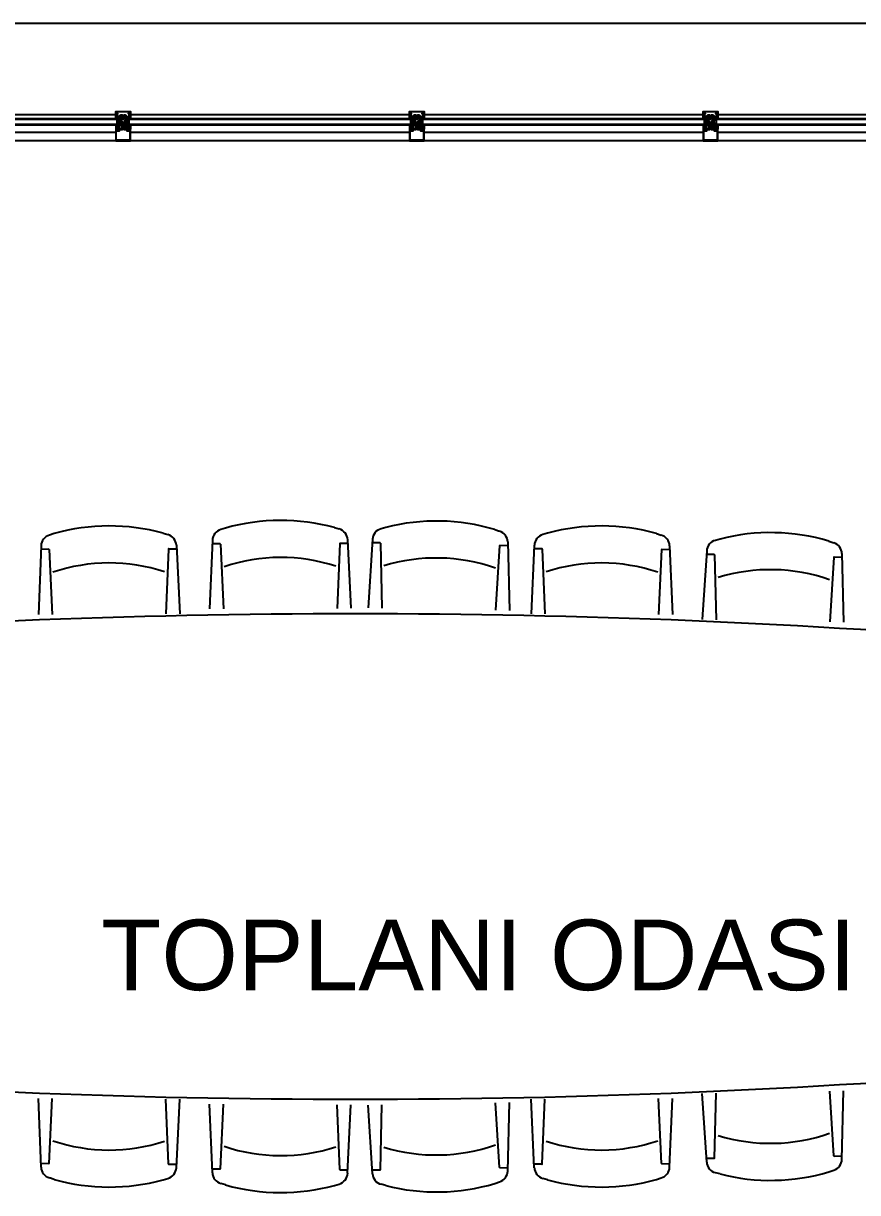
# Model space of a CAD drawing. Header units: centimetres. Extents: x 681015 to 688218, y 3995806 to 4004619.
# Drawn here: x 684692.6 to 684976.7, y 4003049.8 to 4003447.7 of the extents above; entities that cross this region are included whole.
import ezdxf

# ---------------------------------------------------------------- set-up
doc = ezdxf.new("R2010")
doc.units = ezdxf.units.CM
doc.header["$LTSCALE"] = 100
doc.header["$MEASUREMENT"] = 0
doc.linetypes.add('DUZ', pattern=[500, 500])
doc.layers.get('0').update_dxf_attribs({"linetype": 'DUZ'})
doc.layers.add('0 rölöve', color=7, linetype='Continuous', true_color=0xf1380e)
for name, color, linetype in [('A-TEFRİŞ 2', 35, 'Continuous'), ('ALM', 113, 'Continuous'), ('DUV', 4, 'Continuous'), ('GOR1', 9, 'Continuous'), ('TARAMA', 54, 'Continuous')]:
    doc.layers.add(name, color=color, linetype=linetype)
doc.layers.add('CAM', color=151, linetype='Continuous', lineweight=15)
doc.styles.get("Standard").update_dxf_attribs({"font": 'arial.ttf'})

# ---------------------------------------------------------------- blocks, each defined once
blk = doc.blocks.new('A$C5FE96F92')
at = {"layer": 'TARAMA'}
h = blk.add_hatch(dxfattribs=at)
h.set_pattern_fill('DOTS', color=4, scale=0.2, style=0)
h.set_pattern_definition([(0, (790.05817, 737.7273), (0.15875, 0.3175), [0, -0.3175])])
edge = h.paths.add_edge_path()
edge.add_line((13, 6.1), (10.8, 4))
edge.add_line((10.8, 4), (2.1, 4))
edge.add_line((2.1, 4), (0, 6.1))
edge.add_line((0, 6.1), (0, 0))
edge.add_arc((6.5, -29.7), 30.4, 77.6638, 102.3361, ccw=False)
edge.add_line((13, 0), (13, 6.1))
at = {"layer": 'TARAMA', "color": 0}
blk.add_lwpolyline([(13, 12.1), (6.9, 12.1), (6.9, 11.1), (12, 11.1), (12, 6.5), (10.4, 5), (2.5, 5), (1, 6.5), (1, 11.1), (6.5, 11.1), (6.5, 12.1), (0, 12.1), (0, 6.1), (2.1, 4), (10.8, 4), (13, 6.1)], close=True, dxfattribs=at)
blk.add_lwpolyline([(13, 6.1), (10.8, 4), (2.1, 4), (0, 6.1), (0, 0, -0.108071), (13, 0)], format="xyb", close=True, dxfattribs=at)
blk = doc.blocks.new('A$C195C4F4A')
at = {"color": 0}
for points in [[(0, 15.4), (0.8, 15.4, -0.275602), (0.9, 15.3, -0.004194), (0.9, 15.3), (1.5, 14.5, 0.280116), (1.7, 14.4), (2.3, 14.4, 0.708972), (2.3, 14.6), (1.7, 15.1, -0.796856), (1.8, 15.4), (2.1, 15.4, -0.115115), (2.3, 15.3), (3.4, 14.5, 0.22004), (3.9, 14.4), (4, 14.4, 0.817314), (4.1, 14.7), (3.2, 15.1, -0.557577), (3.3, 15.4), (3.9, 15.4, -0.094678), (4.2, 15.3), (5.6, 14.9, 0.12718), (5.8, 14.9), (6.6, 14.9, 0.12718), (6.8, 14.9), (8.2, 15.3, -0.094678), (8.5, 15.4), (9.1, 15.4, -0.557577), (9.2, 15.1), (8.3, 14.7, 0.817314), (8.4, 14.4), (8.5, 14.4, 0.22004), (9, 14.5), (10.1, 15.3, -0.115115), (10.3, 15.4), (10.6, 15.4, -0.796856), (10.7, 15.1), (10.1, 14.6, 0.708972), (10.1, 14.4), (10.7, 14.4, 0.280116), (10.9, 14.5), (11.5, 15.3, -0.28012), (11.6, 15.4), (12.4, 15.4), (12.4, 3.4), (11.6, 3.4), (9.4, 3.8, 0.414214), (9.2, 3.6), (9.2, 2.1, 0.488737), (9.4, 2), (10.6, 2.3, -0.590166), (10.8, 2.1), (10.4, 1.5), (7.9, 0, -0.078055), (7.8, 0), (4.6, 0, -0.078055), (4.5, 0), (2, 1.5), (1.6, 2.1, -0.590166), (1.7, 2.3), (2.9, 2, 0.488737), (3.2, 2.1), (3.2, 3.6, 0.414214), (3, 3.8), (0.8, 3.4), (0, 3.4)], [(2.5, 6.6), (2.5, 12, -0.414214), (3.5, 13), (4.5, 13, -0.414214), (5.5, 12), (5.5, 6.6, -0.414214), (4.5, 5.6), (3.5, 5.6, -0.414214)], [(4.2, 2.7), (4.2, 1.6, 0.414214), (4.7, 1.1), (7.7, 1.1, 0.414214), (8.2, 1.6), (8.2, 2.7, 0.414214), (7.7, 3.2), (4.7, 3.2, 0.414214)], [(6.8, 6.6), (6.8, 12, -0.414214), (7.8, 13), (8.8, 13, -0.414214), (9.8, 12), (9.8, 6.6, -0.414214), (8.8, 5.6), (7.8, 5.6, -0.414214)]]:
    blk.add_lwpolyline(points, format="xyb", close=True, dxfattribs=at)

msp = doc.modelspace()

# ---------------------------------------------------------------- linework, layer by layer
for points in [[(684726.68, 4003415.69, 0.253164), (684726.68, 4003415.69, -0.253164), (684726.76, 4003415.74), (684728.89, 4003415.74, -0.211017), (684728.91, 4003415.73, 0.38663), (684729.03, 4003415.72, -0.70801), (684729.04, 4003415.72), (684729.04, 4003415.44), (684728.99, 4003415.44), (684728.85, 4003415.54, 0.216707), (684728.77, 4003415.54, 0.471691), (684728.75, 4003415.51), (684728.88, 4003415.39, -0.340332), (684728.86, 4003415.36, -0.372354), (684728.85, 4003415.36), (684728.6, 4003415.54, 0.216707), (684728.52, 4003415.54, 0.471691), (684728.51, 4003415.51), (684728.63, 4003415.39, -0.340332), (684728.61, 4003415.36, -0.372354), (684728.6, 4003415.36), (684728.35, 4003415.54, 0.216707), (684728.27, 4003415.54, 0.471691), (684728.26, 4003415.52), (684728.38, 4003415.39, -0.340332), (684728.37, 4003415.36, -0.372354), (684728.35, 4003415.36), (684728.11, 4003415.54, 0.216707), (684728.02, 4003415.54, 0.471691), (684728.01, 4003415.52), (684728.13, 4003415.39, -0.340332), (684728.12, 4003415.36, -0.372354), (684728.11, 4003415.36), (684727.86, 4003415.54, 0.216707), (684727.78, 4003415.55, 0.471691), (684727.77, 4003415.52), (684727.89, 4003415.39, -0.340332), (684727.87, 4003415.36, -0.372354), (684727.86, 4003415.36), (684727.61, 4003415.54, 0.216707), (684727.53, 4003415.55, 0.471691), (684727.52, 4003415.52), (684727.64, 4003415.39, -0.340332), (684727.62, 4003415.36, -0.372354), (684727.61, 4003415.36), (684727.37, 4003415.54, 0.216707), (684727.28, 4003415.55, 0.471691), (684727.27, 4003415.52), (684727.27, 4003415.44), (684726.79, 4003415.44), (684726.79, 4003415.22), (684726.95, 4003415.29), (684726.93, 4003415.22), (684726.74, 4003415.04, -0.076659), (684726.73, 4003415.04), (684726.69, 4003415.04, -0.414214), (684726.67, 4003415.06), (684726.57, 4003415.41, 0.349501), (684726.57, 4003415.41, 0.796268), (684726.51, 4003415.41), (684726.41, 4003415.06, -0.414214), (684726.39, 4003415.04), (684726.35, 4003415.04, -0.076659), (684726.34, 4003415.04), (684726.15, 4003415.22), (684726.12, 4003415.29), (684726.29, 4003415.22), (684726.29, 4003415.44), (684725.81, 4003415.44), (684725.81, 4003415.52, 0.471691), (684725.8, 4003415.55, 0.216707), (684725.71, 4003415.54), (684725.47, 4003415.36, -0.372354), (684725.45, 4003415.36, -0.340332), (684725.44, 4003415.39), (684725.56, 4003415.52, 0.471691), (684725.55, 4003415.55, 0.216707), (684725.47, 4003415.54), (684725.22, 4003415.36, -0.372354), (684725.21, 4003415.36, -0.340332), (684725.19, 4003415.39), (684725.31, 4003415.52, 0.471691), (684725.3, 4003415.55, 0.216707), (684725.22, 4003415.54), (684724.97, 4003415.36, -0.372354), (684724.96, 4003415.36, -0.340332), (684724.95, 4003415.39), (684725.07, 4003415.52, 0.471691), (684725.05, 4003415.54, 0.216707), (684724.97, 4003415.54), (684724.73, 4003415.36, -0.372354), (684724.71, 4003415.36, -0.340332), (684724.7, 4003415.39), (684724.82, 4003415.52, 0.471691), (684724.81, 4003415.54, 0.216707), (684724.72, 4003415.54), (684724.48, 4003415.36, -0.372354), (684724.47, 4003415.36, -0.340332), (684724.45, 4003415.39), (684724.57, 4003415.51, 0.471691), (684724.56, 4003415.54, 0.216707), (684724.48, 4003415.54), (684724.23, 4003415.36, -0.372354), (684724.22, 4003415.36, -0.340332), (684724.2, 4003415.39), (684724.32, 4003415.51, 0.471691), (684724.31, 4003415.54, 0.216707), (684724.23, 4003415.54), (684724.09, 4003415.44), (684724.04, 4003415.44), (684724.04, 4003415.72, -0.70801), (684724.05, 4003415.72, 0.38663), (684724.17, 4003415.73, -0.211017), (684724.18, 4003415.74), (684726.32, 4003415.74, -0.253164), (684726.4, 4003415.69, 0.541002)], [(684826.68, 4003415.69, 0.253164), (684826.68, 4003415.69, -0.253164), (684826.76, 4003415.74), (684828.89, 4003415.74, -0.211017), (684828.91, 4003415.73, 0.38663), (684829.03, 4003415.72, -0.70801), (684829.04, 4003415.72), (684829.04, 4003415.44), (684828.99, 4003415.44), (684828.85, 4003415.54, 0.216707), (684828.77, 4003415.54, 0.471691), (684828.75, 4003415.51), (684828.87, 4003415.39, -0.340332), (684828.86, 4003415.36, -0.372354), (684828.85, 4003415.36), (684828.6, 4003415.54, 0.216707), (684828.52, 4003415.54, 0.471691), (684828.51, 4003415.51), (684828.63, 4003415.39, -0.340332), (684828.61, 4003415.36, -0.372354), (684828.6, 4003415.36), (684828.35, 4003415.54, 0.216707), (684828.27, 4003415.54, 0.471691), (684828.26, 4003415.52), (684828.38, 4003415.39, -0.340332), (684828.37, 4003415.36, -0.372354), (684828.35, 4003415.36), (684828.11, 4003415.54, 0.216707), (684828.02, 4003415.54, 0.471691), (684828.01, 4003415.52), (684828.13, 4003415.39, -0.340332), (684828.12, 4003415.36, -0.372354), (684828.11, 4003415.36), (684827.86, 4003415.54, 0.216707), (684827.78, 4003415.55, 0.471691), (684827.77, 4003415.52), (684827.89, 4003415.39, -0.340332), (684827.87, 4003415.36, -0.372354), (684827.86, 4003415.36), (684827.61, 4003415.54, 0.216707), (684827.53, 4003415.55, 0.471691), (684827.52, 4003415.52), (684827.64, 4003415.39, -0.340332), (684827.62, 4003415.36, -0.372354), (684827.61, 4003415.36), (684827.37, 4003415.54, 0.216707), (684827.28, 4003415.55, 0.471691), (684827.27, 4003415.52), (684827.27, 4003415.44), (684826.79, 4003415.44), (684826.79, 4003415.22), (684826.95, 4003415.29), (684826.93, 4003415.22), (684826.74, 4003415.04, -0.076659), (684826.73, 4003415.04), (684826.69, 4003415.04, -0.414214), (684826.67, 4003415.06), (684826.57, 4003415.41, 0.349501), (684826.57, 4003415.41, 0.796268), (684826.51, 4003415.41), (684826.41, 4003415.06, -0.414214), (684826.39, 4003415.04), (684826.35, 4003415.04, -0.076659), (684826.34, 4003415.04), (684826.15, 4003415.22), (684826.12, 4003415.29), (684826.29, 4003415.22), (684826.29, 4003415.44), (684825.81, 4003415.44), (684825.81, 4003415.52, 0.471691), (684825.8, 4003415.55, 0.216707), (684825.71, 4003415.54), (684825.47, 4003415.36, -0.372354), (684825.45, 4003415.36, -0.340332), (684825.44, 4003415.39), (684825.56, 4003415.52, 0.471691), (684825.55, 4003415.55, 0.216707), (684825.47, 4003415.54), (684825.22, 4003415.36, -0.372354), (684825.21, 4003415.36, -0.340332), (684825.19, 4003415.39), (684825.31, 4003415.52, 0.471691), (684825.3, 4003415.55, 0.216707), (684825.22, 4003415.54), (684824.97, 4003415.36, -0.372354), (684824.96, 4003415.36, -0.340332), (684824.94, 4003415.39), (684825.07, 4003415.52, 0.471691), (684825.05, 4003415.54, 0.216707), (684824.97, 4003415.54), (684824.73, 4003415.36, -0.372354), (684824.71, 4003415.36, -0.340332), (684824.7, 4003415.39), (684824.82, 4003415.52, 0.471691), (684824.81, 4003415.54, 0.216707), (684824.72, 4003415.54), (684824.48, 4003415.36, -0.372354), (684824.46, 4003415.36, -0.340332), (684824.45, 4003415.39), (684824.57, 4003415.51, 0.471691), (684824.56, 4003415.54, 0.216707), (684824.48, 4003415.54), (684824.23, 4003415.36, -0.372354), (684824.22, 4003415.36, -0.340332), (684824.2, 4003415.39), (684824.32, 4003415.51, 0.471691), (684824.31, 4003415.54, 0.216707), (684824.23, 4003415.54), (684824.09, 4003415.44), (684824.04, 4003415.44), (684824.04, 4003415.72, -0.70801), (684824.05, 4003415.72, 0.38663), (684824.17, 4003415.73, -0.211017), (684824.18, 4003415.74), (684826.32, 4003415.74, -0.253164), (684826.4, 4003415.69, 0.541002)], [(684926.68, 4003415.69, 0.253164), (684926.68, 4003415.69, -0.253164), (684926.76, 4003415.74), (684928.89, 4003415.74, -0.211017), (684928.91, 4003415.73, 0.38663), (684929.03, 4003415.72, -0.70801), (684929.04, 4003415.72), (684929.04, 4003415.44), (684928.99, 4003415.44), (684928.85, 4003415.54, 0.216707), (684928.77, 4003415.54, 0.471691), (684928.75, 4003415.51), (684928.87, 4003415.39, -0.340332), (684928.86, 4003415.36, -0.372354), (684928.85, 4003415.36), (684928.6, 4003415.54, 0.216707), (684928.52, 4003415.54, 0.471691), (684928.51, 4003415.51), (684928.63, 4003415.39, -0.340332), (684928.61, 4003415.36, -0.372354), (684928.6, 4003415.36), (684928.35, 4003415.54, 0.216707), (684928.27, 4003415.54, 0.471691), (684928.26, 4003415.52), (684928.38, 4003415.39, -0.340332), (684928.37, 4003415.36, -0.372354), (684928.35, 4003415.36), (684928.11, 4003415.54, 0.216707), (684928.02, 4003415.54, 0.471691), (684928.01, 4003415.52), (684928.13, 4003415.39, -0.340332), (684928.12, 4003415.36, -0.372354), (684928.1, 4003415.36), (684927.86, 4003415.54, 0.216707), (684927.78, 4003415.55, 0.471691), (684927.77, 4003415.52), (684927.89, 4003415.39, -0.340332), (684927.87, 4003415.36, -0.372354), (684927.86, 4003415.36), (684927.61, 4003415.54, 0.216707), (684927.53, 4003415.55, 0.471691), (684927.52, 4003415.52), (684927.64, 4003415.39, -0.340332), (684927.62, 4003415.36, -0.372354), (684927.61, 4003415.36), (684927.37, 4003415.54, 0.216707), (684927.28, 4003415.55, 0.471691), (684927.27, 4003415.52), (684927.27, 4003415.44), (684926.79, 4003415.44), (684926.79, 4003415.22), (684926.95, 4003415.29), (684926.93, 4003415.22), (684926.74, 4003415.04, -0.076659), (684926.73, 4003415.04), (684926.69, 4003415.04, -0.414214), (684926.67, 4003415.06), (684926.57, 4003415.41, 0.349501), (684926.57, 4003415.41, 0.796268), (684926.51, 4003415.41), (684926.41, 4003415.06, -0.414214), (684926.39, 4003415.04), (684926.35, 4003415.04, -0.076659), (684926.34, 4003415.04), (684926.15, 4003415.22), (684926.12, 4003415.29), (684926.29, 4003415.22), (684926.29, 4003415.44), (684925.81, 4003415.44), (684925.81, 4003415.52, 0.471691), (684925.79, 4003415.55, 0.216707), (684925.71, 4003415.54), (684925.47, 4003415.36, -0.372354), (684925.45, 4003415.36, -0.340332), (684925.44, 4003415.39), (684925.56, 4003415.52, 0.471691), (684925.55, 4003415.55, 0.216707), (684925.47, 4003415.54), (684925.22, 4003415.36, -0.372354), (684925.21, 4003415.36, -0.340332), (684925.19, 4003415.39), (684925.31, 4003415.52, 0.471691), (684925.3, 4003415.55, 0.216707), (684925.22, 4003415.54), (684924.97, 4003415.36, -0.372354), (684924.96, 4003415.36, -0.340332), (684924.94, 4003415.39), (684925.07, 4003415.52, 0.471691), (684925.05, 4003415.54, 0.216707), (684924.97, 4003415.54), (684924.73, 4003415.36, -0.372354), (684924.71, 4003415.36, -0.340332), (684924.7, 4003415.39), (684924.82, 4003415.52, 0.471691), (684924.81, 4003415.54, 0.216707), (684924.72, 4003415.54), (684924.48, 4003415.36, -0.372354), (684924.46, 4003415.36, -0.340332), (684924.45, 4003415.39), (684924.57, 4003415.51, 0.471691), (684924.56, 4003415.54, 0.216707), (684924.48, 4003415.54), (684924.23, 4003415.36, -0.372354), (684924.22, 4003415.36, -0.340332), (684924.2, 4003415.39), (684924.32, 4003415.51, 0.471691), (684924.31, 4003415.54, 0.216707), (684924.23, 4003415.54), (684924.09, 4003415.44), (684924.04, 4003415.44), (684924.04, 4003415.72, -0.70801), (684924.05, 4003415.72, 0.38663), (684924.17, 4003415.73, -0.211017), (684924.18, 4003415.74), (684926.32, 4003415.74, -0.253164), (684926.4, 4003415.69, 0.541002)]]:
    msp.add_lwpolyline(points, format="xyb", close=True)
for points in [[(684726.19, 4003415.94), (684726.89, 4003415.94), (684726.89, 4003416.63), (684727.27, 4003416.63, -0.142905), (684727.73, 4003416.23, 0.157661), (684728.11, 4003415.95), (684728.53, 4003415.95, 0.459998), (684728.6, 4003416.01), (684728.6, 4003416.51), (684728.46, 4003416.9), (684728.39, 4003416.9), (684728.39, 4003417.05), (684728.56, 4003417.05), (684728.84, 4003416.29), (684728.84, 4003416.28), (684728.84, 4003416.27, 0.105867), (684728.78, 4003416.13, 0.126455), (684728.79, 4003416.01), (684728.89, 4003415.74), (684728.83, 4003415.74), (684728.82, 4003415.72), (684728.79, 4003415.76), (684728.76, 4003415.72), (684728.73, 4003415.76), (684728.7, 4003415.72), (684728.67, 4003415.76), (684728.64, 4003415.72), (684728.61, 4003415.76), (684728.58, 4003415.72), (684728.55, 4003415.76), (684728.52, 4003415.72), (684728.49, 4003415.76), (684728.46, 4003415.72), (684728.43, 4003415.76), (684728.4, 4003415.72), (684728.37, 4003415.76), (684728.34, 4003415.72), (684728.31, 4003415.76), (684728.28, 4003415.72), (684728.25, 4003415.76), (684728.22, 4003415.72), (684728.19, 4003415.76), (684728.17, 4003415.74), (684728.06, 4003415.74, -0.212081), (684727.55, 4003416.03, 0.116538), (684727.24, 4003416.35), (684727.14, 4003416.35), (684727.14, 4003415.89), (684727.14, 4003415.89, -0.797123), (684727.14, 4003415.89), (684727.14, 4003415.89), (684727.27, 4003415.79, -0.797123), (684727.27, 4003415.74), (684727.27, 4003415.74), (684727.27, 4003415.74), (684726.76, 4003415.74), (684726.76, 4003415.74), (684726.76, 4003415.74, 0.253164), (684726.68, 4003415.69, -0.253164), (684726.54, 4003415.62, -0.253164), (684726.4, 4003415.69, 0.253164), (684726.32, 4003415.74), (684726.32, 4003415.74), (684726.32, 4003415.74), (684725.81, 4003415.74), (684725.81, 4003415.74), (684725.81, 4003415.74, -0.797123), (684725.81, 4003415.79), (684725.94, 4003415.89), (684725.94, 4003415.89, -0.797123), (684725.94, 4003415.89), (684725.94, 4003415.89), (684725.94, 4003416.35), (684725.84, 4003416.35, 0.116538), (684725.53, 4003416.03, -0.212081), (684725.02, 4003415.74), (684724.91, 4003415.74), (684724.89, 4003415.76), (684724.86, 4003415.72), (684724.83, 4003415.76), (684724.8, 4003415.72), (684724.77, 4003415.76), (684724.74, 4003415.72), (684724.71, 4003415.76), (684724.68, 4003415.72), (684724.65, 4003415.76), (684724.62, 4003415.72), (684724.59, 4003415.76), (684724.56, 4003415.72), (684724.53, 4003415.76), (684724.5, 4003415.72), (684724.47, 4003415.76), (684724.44, 4003415.72), (684724.41, 4003415.76), (684724.38, 4003415.72), (684724.35, 4003415.76), (684724.32, 4003415.72), (684724.29, 4003415.76), (684724.26, 4003415.72), (684724.25, 4003415.74), (684724.19, 4003415.74), (684724.29, 4003416.01, 0.126455), (684724.3, 4003416.13, 0.105867), (684724.24, 4003416.27), (684724.24, 4003416.28), (684724.24, 4003416.29), (684724.52, 4003417.05), (684724.69, 4003417.05), (684724.69, 4003416.9), (684724.62, 4003416.9), (684724.48, 4003416.51), (684724.48, 4003416.01, 0.459998), (684724.55, 4003415.95), (684724.97, 4003415.95, 0.157661), (684725.35, 4003416.23, -0.142905), (684725.81, 4003416.63), (684726.19, 4003416.63), (684726.19, 4003415.94)], [(684826.19, 4003415.94), (684826.89, 4003415.94), (684826.89, 4003416.63), (684827.27, 4003416.63, -0.142905), (684827.73, 4003416.23, 0.157661), (684828.11, 4003415.95), (684828.53, 4003415.95, 0.459998), (684828.6, 4003416.01), (684828.6, 4003416.51), (684828.46, 4003416.9), (684828.39, 4003416.9), (684828.39, 4003417.05), (684828.56, 4003417.05), (684828.84, 4003416.29), (684828.84, 4003416.28), (684828.84, 4003416.27, 0.105867), (684828.78, 4003416.13, 0.126455), (684828.79, 4003416.01), (684828.89, 4003415.74), (684828.83, 4003415.74), (684828.81, 4003415.72), (684828.78, 4003415.76), (684828.75, 4003415.72), (684828.72, 4003415.76), (684828.69, 4003415.72), (684828.66, 4003415.76), (684828.63, 4003415.72), (684828.6, 4003415.76), (684828.57, 4003415.72), (684828.54, 4003415.76), (684828.51, 4003415.72), (684828.48, 4003415.76), (684828.45, 4003415.72), (684828.42, 4003415.76), (684828.39, 4003415.72), (684828.36, 4003415.76), (684828.33, 4003415.72), (684828.3, 4003415.76), (684828.27, 4003415.72), (684828.24, 4003415.76), (684828.21, 4003415.72), (684828.18, 4003415.76), (684828.17, 4003415.74), (684828.06, 4003415.74, -0.212081), (684827.55, 4003416.03, 0.116538), (684827.24, 4003416.35), (684827.14, 4003416.35), (684827.14, 4003415.89), (684827.14, 4003415.89, -0.797123), (684827.14, 4003415.89), (684827.14, 4003415.89), (684827.27, 4003415.79, -0.797123), (684827.27, 4003415.74), (684827.27, 4003415.74), (684827.27, 4003415.74), (684826.76, 4003415.74), (684826.76, 4003415.74), (684826.76, 4003415.74, 0.253164), (684826.68, 4003415.69, -0.253164), (684826.54, 4003415.62, -0.253164), (684826.4, 4003415.69, 0.253164), (684826.32, 4003415.74), (684826.32, 4003415.74), (684826.32, 4003415.74), (684825.81, 4003415.74), (684825.81, 4003415.74), (684825.81, 4003415.74, -0.797123), (684825.81, 4003415.79), (684825.94, 4003415.89), (684825.94, 4003415.89, -0.797123), (684825.94, 4003415.89), (684825.94, 4003415.89), (684825.94, 4003416.35), (684825.84, 4003416.35, 0.116538), (684825.53, 4003416.03, -0.212081), (684825.02, 4003415.74), (684824.91, 4003415.74), (684824.89, 4003415.76), (684824.86, 4003415.72), (684824.83, 4003415.76), (684824.8, 4003415.72), (684824.77, 4003415.76), (684824.74, 4003415.72), (684824.71, 4003415.76), (684824.68, 4003415.72), (684824.65, 4003415.76), (684824.62, 4003415.72), (684824.59, 4003415.76), (684824.56, 4003415.72), (684824.53, 4003415.76), (684824.5, 4003415.72), (684824.47, 4003415.76), (684824.44, 4003415.72), (684824.41, 4003415.76), (684824.38, 4003415.72), (684824.35, 4003415.76), (684824.32, 4003415.72), (684824.29, 4003415.76), (684824.26, 4003415.72), (684824.25, 4003415.74), (684824.19, 4003415.74), (684824.29, 4003416.01, 0.126455), (684824.3, 4003416.13, 0.105867), (684824.24, 4003416.27), (684824.24, 4003416.28), (684824.24, 4003416.29), (684824.52, 4003417.05), (684824.69, 4003417.05), (684824.69, 4003416.9), (684824.62, 4003416.9), (684824.48, 4003416.51), (684824.48, 4003416.01, 0.459998), (684824.55, 4003415.95), (684824.97, 4003415.95, 0.157661), (684825.35, 4003416.23, -0.142905), (684825.81, 4003416.63), (684826.19, 4003416.63), (684826.19, 4003415.94)], [(684926.19, 4003415.94), (684926.89, 4003415.94), (684926.89, 4003416.63), (684927.27, 4003416.63, -0.142905), (684927.73, 4003416.23, 0.157661), (684928.11, 4003415.95), (684928.53, 4003415.95, 0.459998), (684928.6, 4003416.01), (684928.6, 4003416.51), (684928.46, 4003416.9), (684928.39, 4003416.9), (684928.39, 4003417.05), (684928.56, 4003417.05), (684928.84, 4003416.29), (684928.84, 4003416.28), (684928.84, 4003416.27, 0.105867), (684928.78, 4003416.13, 0.126455), (684928.79, 4003416.01), (684928.89, 4003415.74), (684928.83, 4003415.74), (684928.81, 4003415.72), (684928.78, 4003415.76), (684928.75, 4003415.72), (684928.72, 4003415.76), (684928.69, 4003415.72), (684928.66, 4003415.76), (684928.63, 4003415.72), (684928.6, 4003415.76), (684928.57, 4003415.72), (684928.54, 4003415.76), (684928.51, 4003415.72), (684928.48, 4003415.76), (684928.45, 4003415.72), (684928.42, 4003415.76), (684928.39, 4003415.72), (684928.36, 4003415.76), (684928.33, 4003415.72), (684928.3, 4003415.76), (684928.27, 4003415.72), (684928.24, 4003415.76), (684928.21, 4003415.72), (684928.18, 4003415.76), (684928.17, 4003415.74), (684928.06, 4003415.74, -0.212081), (684927.55, 4003416.03, 0.116538), (684927.24, 4003416.35), (684927.14, 4003416.35), (684927.14, 4003415.89), (684927.14, 4003415.89, -0.797123), (684927.14, 4003415.89), (684927.14, 4003415.89), (684927.27, 4003415.79, -0.797123), (684927.27, 4003415.74), (684927.27, 4003415.74), (684927.27, 4003415.74), (684926.76, 4003415.74), (684926.76, 4003415.74), (684926.76, 4003415.74, 0.253164), (684926.68, 4003415.69, -0.253164), (684926.54, 4003415.62, -0.253164), (684926.4, 4003415.69, 0.253164), (684926.32, 4003415.74), (684926.32, 4003415.74), (684926.32, 4003415.74), (684925.81, 4003415.74), (684925.81, 4003415.74), (684925.81, 4003415.74, -0.797123), (684925.81, 4003415.79), (684925.94, 4003415.89), (684925.94, 4003415.89, -0.797123), (684925.94, 4003415.89), (684925.94, 4003415.89), (684925.94, 4003416.35), (684925.84, 4003416.35, 0.116538), (684925.53, 4003416.03, -0.212081), (684925.02, 4003415.74), (684924.91, 4003415.74), (684924.89, 4003415.76), (684924.86, 4003415.72), (684924.83, 4003415.76), (684924.8, 4003415.72), (684924.77, 4003415.76), (684924.74, 4003415.72), (684924.71, 4003415.76), (684924.68, 4003415.72), (684924.65, 4003415.76), (684924.62, 4003415.72), (684924.59, 4003415.76), (684924.56, 4003415.72), (684924.53, 4003415.76), (684924.5, 4003415.72), (684924.47, 4003415.76), (684924.44, 4003415.72), (684924.41, 4003415.76), (684924.38, 4003415.72), (684924.35, 4003415.76), (684924.32, 4003415.72), (684924.29, 4003415.76), (684924.26, 4003415.72), (684924.25, 4003415.74), (684924.19, 4003415.74), (684924.29, 4003416.01, 0.126455), (684924.3, 4003416.13, 0.105867), (684924.24, 4003416.27), (684924.24, 4003416.28), (684924.24, 4003416.29), (684924.52, 4003417.05), (684924.69, 4003417.05), (684924.69, 4003416.9), (684924.62, 4003416.9), (684924.48, 4003416.51), (684924.48, 4003416.01, 0.459998), (684924.55, 4003415.95), (684924.97, 4003415.95, 0.157661), (684925.35, 4003416.23, -0.142905), (684925.81, 4003416.63), (684926.19, 4003416.63), (684926.19, 4003415.94)]]:
    msp.add_lwpolyline(points, format="xyb")
at = {"layer": 'A-TEFRİŞ 2'}
for p, q in [((684761.44, 4003275.98), (684759.8, 4003275.49)), ((684798.49, 4003276.13), (684800.13, 4003275.65)), ((684816.04, 4003276.2), (684814.4, 4003275.75)), ((684853.09, 4003275.46), (684854.72, 4003274.95)), ((684703.11, 4003274.08), (684701.48, 4003273.59)), ((684740.17, 4003274.23), (684741.81, 4003273.75)), ((684740.17, 4003274.23), (684741.81, 4003273.75)), ((684756.95, 4003271.82), (684756.01, 4003248.48)), ((684759.57, 4003270.63), (684756.8, 4003270.62)), ((684759.67, 4003270.54), (684760.73, 4003248.5)), ((684800.3, 4003270.7), (684799.41, 4003248.65)), ((684800.4, 4003270.79), (684802.8, 4003270.8)), ((684803.01, 4003272), (684804.14, 4003248.67)), ((684811.46, 4003272.15), (684809.96, 4003248.84)), ((684814.05, 4003270.9), (684811.65, 4003270.95)), ((684814.14, 4003270.8), (684814.68, 4003248.75)), ((684857.51, 4003271.23), (684858.08, 4003247.89)), ((684871.09, 4003274.23), (684869.45, 4003273.75)), ((684908.15, 4003274.08), (684909.78, 4003273.59)), ((684929.85, 4003272.24), (684928.21, 4003271.79)), ((684966.9, 4003271.5), (684968.53, 4003270.99)), ((684698.63, 4003269.92), (684697.69, 4003246.59)), ((684701.24, 4003268.73), (684698.48, 4003268.72)), ((684701.34, 4003268.64), (684702.41, 4003246.6)), ((684741.98, 4003268.8), (684741.09, 4003246.76)), ((684741.98, 4003268.8), (684741.09, 4003246.76)), ((684742.08, 4003268.9), (684744.47, 4003268.91)), ((684742.08, 4003268.9), (684744.47, 4003268.91)), ((684744.69, 4003270.1), (684745.81, 4003246.78)), ((684744.69, 4003270.1), (684745.81, 4003246.78)), ((684854.77, 4003269.99), (684853.36, 4003247.98)), ((684854.87, 4003270.09), (684857.64, 4003270.03)), ((684866.57, 4003270.1), (684865.45, 4003246.78)), ((684869.18, 4003268.9), (684866.79, 4003268.91)), ((684869.28, 4003268.8), (684870.17, 4003246.76)), ((684909.92, 4003268.64), (684908.85, 4003246.6)), ((684910.02, 4003268.73), (684912.78, 4003268.72)), ((684912.63, 4003269.92), (684913.58, 4003246.59)), ((684925.27, 4003268.19), (684923.77, 4003244.88)), ((684927.86, 4003266.94), (684925.46, 4003266.98)), ((684927.95, 4003266.84), (684928.49, 4003244.78)), ((684971.32, 4003267.27), (684971.89, 4003243.92)), ((684968.58, 4003266.03), (684967.17, 4003244.02)), ((684968.68, 4003266.13), (684971.45, 4003266.07)), ((684925.27, 4003060.22), (684923.77, 4003083.52)), ((684927.95, 4003061.56), (684928.49, 4003083.62)), ((684968.58, 4003062.37), (684967.17, 4003084.38)), ((684971.32, 4003061.13), (684971.89, 4003084.48)), ((684698.63, 4003058.48), (684697.69, 4003081.82)), ((684701.34, 4003059.76), (684702.41, 4003081.8)), ((684741.98, 4003059.6), (684741.09, 4003081.64)), ((684744.69, 4003058.3), (684745.81, 4003081.63)), ((684756.95, 4003056.58), (684756.01, 4003079.92)), ((684759.67, 4003057.86), (684760.73, 4003079.9)), ((684800.3, 4003057.7), (684799.41, 4003079.75)), ((684803.01, 4003056.4), (684804.14, 4003079.73)), ((684811.46, 4003056.25), (684809.96, 4003079.56)), ((684814.14, 4003057.6), (684814.68, 4003079.66)), ((684854.77, 4003058.41), (684853.36, 4003080.42)), ((684857.51, 4003057.17), (684858.08, 4003080.52)), ((684866.57, 4003058.3), (684865.45, 4003081.63)), ((684869.28, 4003059.6), (684870.17, 4003081.64)), ((684909.92, 4003059.76), (684908.85, 4003081.8)), ((684912.63, 4003058.48), (684913.58, 4003081.82)), ((684701.24, 4003059.67), (684698.48, 4003059.68)), ((684910.02, 4003059.67), (684912.78, 4003059.68)), ((684927.86, 4003061.47), (684925.46, 4003061.42)), ((684968.68, 4003062.28), (684971.45, 4003062.33)), ((684742.08, 4003059.51), (684744.47, 4003059.5)), ((684759.57, 4003057.77), (684756.8, 4003057.78)), ((684800.4, 4003057.61), (684802.8, 4003057.6)), ((684814.05, 4003057.5), (684811.65, 4003057.46)), ((684854.87, 4003058.31), (684857.64, 4003058.37)), ((684869.18, 4003059.51), (684866.79, 4003059.5)), ((684929.85, 4003056.16), (684928.21, 4003056.61)), ((684966.9, 4003056.9), (684968.53, 4003057.41)), ((684703.11, 4003054.32), (684701.48, 4003054.81)), ((684740.17, 4003054.17), (684741.81, 4003054.65)), ((684761.44, 4003052.42), (684759.8, 4003052.91)), ((684798.49, 4003052.28), (684800.13, 4003052.75)), ((684816.04, 4003052.2), (684814.4, 4003052.65)), ((684853.09, 4003052.94), (684854.72, 4003053.45)), ((684871.09, 4003054.17), (684869.45, 4003054.65)), ((684908.15, 4003054.32), (684909.78, 4003054.81))]:
    msp.add_line(p, q, dxfattribs=at)
for centre, radius, start, end in [((684780.23, 4003209.35), 69.23, 74.7012, 105.7516), ((684721.9, 4003207.46), 69.23, 74.7012, 105.7516), ((684760.95, 4003271.66), 4, 106.6463, 177.686), ((684799.02, 4003271.81), 4, 2.7668, 73.8065), ((684815.45, 4003271.89), 4, 105.2832, 176.3228), ((684833.24, 4003209.14), 69.23, 73.338, 104.3884), ((684853.51, 4003271.14), 4, 1.4036, 72.4433), ((684889.36, 4003207.46), 69.23, 74.2484, 105.2988), ((684702.62, 4003269.76), 4, 106.6463, 177.686), ((684740.69, 4003269.91), 4, 2.7668, 73.8065), ((684740.69, 4003269.91), 4, 2.7668, 73.8065), ((684759.57, 4003270.53), 0.1, 2.7668, 90.2264), ((684800.4, 4003270.69), 0.1, 90.2264, 177.686), ((684814.04, 4003270.8), 0.1, 1.4036, 88.8632), ((684870.57, 4003269.91), 4, 106.1935, 177.2332), ((684908.64, 4003269.76), 4, 2.314, 73.3537), ((684929.26, 4003267.93), 4, 105.2832, 176.3228), ((684947.05, 4003205.18), 69.23, 73.338, 104.3884), ((684967.32, 4003267.17), 4, 1.4036, 72.4433), ((684701.24, 4003268.63), 0.1, 2.7668, 90.2264), ((684742.08, 4003268.8), 0.1, 90.2264, 177.686), ((684742.08, 4003268.8), 0.1, 90.2264, 177.686), ((684854.87, 4003269.99), 0.1, 88.8632, 176.3228), ((684869.18, 4003268.8), 0.1, 2.314, 89.7736), ((684910.02, 4003268.63), 0.1, 89.7736, 177.2332), ((684927.85, 4003266.84), 0.1, 1.4036, 88.8632), ((684721.91, 4003203.92), 60.17, 71.8076, 108.6451), ((684780.23, 4003205.81), 60.17, 71.8076, 108.6451), ((684833.18, 4003205.61), 60.17, 70.4445, 107.282), ((684889.35, 4003203.92), 60.17, 71.3549, 108.1924), ((684968.68, 4003266.03), 0.1, 88.8632, 176.3228), ((684946.99, 4003201.65), 60.17, 70.4445, 107.282), ((684805.63, 4000503.04), 2743.76, 85.20568, 94.79432), ((684805.63, 4005825.36), 2743.76, 265.20568, 274.79432), ((684805.63, 4005825.36), 2743.76, 265.20568, 274.79432), ((684946.99, 4003126.76), 60.17, 252.718, 289.5555), ((684721.91, 4003124.48), 60.17, 251.3549, 288.1924), ((684780.23, 4003122.59), 60.17, 251.3549, 288.1924), ((684833.18, 4003122.79), 60.17, 252.718, 289.5555), ((684889.35, 4003124.48), 60.17, 251.8076, 288.6451), ((684701.24, 4003059.77), 0.1, 269.7736, 357.2332), ((684910.02, 4003059.77), 0.1, 182.7668, 270.2264), ((684929.26, 4003060.47), 4, 183.6772, 254.7168), ((684927.85, 4003061.57), 0.1, 271.1368, 358.5964), ((684967.32, 4003061.23), 4, 287.5567, 358.5964), ((684968.68, 4003062.38), 0.1, 183.6772, 271.1368), ((684702.62, 4003058.64), 4, 182.314, 253.3537), ((684740.69, 4003058.49), 4, 286.1935, 357.2332), ((684742.08, 4003059.61), 0.1, 182.314, 269.7736), ((684760.95, 4003056.74), 4, 182.314, 253.3537), ((684759.57, 4003057.87), 0.1, 269.7736, 357.2332), ((684799.02, 4003056.59), 4, 286.1935, 357.2332), ((684800.4, 4003057.71), 0.1, 182.314, 269.7736), ((684815.45, 4003056.51), 4, 183.6772, 254.7168), ((684814.04, 4003057.6), 0.1, 271.1368, 358.5964), ((684853.51, 4003057.27), 4, 287.5567, 358.5964), ((684854.87, 4003058.41), 0.1, 183.6772, 271.1368), ((684870.57, 4003058.49), 4, 182.7668, 253.8065), ((684869.18, 4003059.61), 0.1, 270.2264, 357.686), ((684908.64, 4003058.64), 4, 286.6463, 357.686), ((684947.05, 4003123.22), 69.23, 255.6116, 286.662), ((684721.9, 4003120.95), 69.23, 254.2484, 285.2988), ((684780.23, 4003119.05), 69.23, 254.2484, 285.2988), ((684833.24, 4003119.26), 69.23, 255.6116, 286.662), ((684889.36, 4003120.95), 69.23, 254.7012, 285.7516)]:
    msp.add_arc(centre, radius, start, end, dxfattribs=at)
at = {"layer": 'ALM'}
for points in [[(684724.16, 4003417.59), (684724.16, 4003417.59), (684724.16, 4003417.19), (684724.69, 4003417.19), (684724.69, 4003417.07), (684724.16, 4003417.07), (684724.16, 4003416.37), (684724.26, 4003416.2, -0.221695), (684724.27, 4003416), (684724.21, 4003415.76, -0.760324), (684724.04, 4003415.78), (684724.04, 4003417.71), (684724.04, 4003417.71), (684729.04, 4003417.71), (684729.04, 4003415.78, -0.760324), (684728.87, 4003415.76), (684728.8, 4003416, -0.221695), (684728.82, 4003416.2), (684728.92, 4003416.37), (684728.92, 4003417.07), (684728.39, 4003417.07), (684728.39, 4003417.19), (684728.92, 4003417.19), (684728.92, 4003417.59)], [(684726.29, 4003413.02), (684726.25, 4003413.06), (684726.29, 4003413.09), (684726.25, 4003413.13), (684726.29, 4003413.16), (684726.25, 4003413.2), (684726.29, 4003413.23), (684726.25, 4003413.27), (684726.29, 4003413.3), (684726.25, 4003413.34), (684726.29, 4003413.37), (684726.25, 4003413.41), (684726.29, 4003413.44), (684726.25, 4003413.48), (684726.29, 4003413.51), (684726.25, 4003413.55), (684726.29, 4003413.58), (684726.25, 4003413.62), (684726.29, 4003413.65), (684726.25, 4003413.69), (684726.29, 4003413.72), (684726.25, 4003413.76), (684726.29, 4003413.79), (684726.25, 4003413.83), (684726.29, 4003413.86), (684726.25, 4003413.9), (684726.29, 4003413.93), (684726.25, 4003413.97), (684726.29, 4003414), (684726.25, 4003414.04), (684726.29, 4003414.07, 0.361254), (684726.26, 4003414.09), (684726.12, 4003414.09), (684726.12, 4003414.32), (684726.16, 4003414.32, 0.668179), (684726.18, 4003414.36), (684726.1, 4003414.44), (684725.99, 4003414.44), (684725.99, 4003411.74), (684725.07, 4003411.74), (684724.99, 4003411.66), (684724.99, 4003411.65, 0.414214), (684725.01, 4003411.62), (684725.11, 4003411.62), (684725.11, 4003411.37), (684724.17, 4003411.37), (684724.17, 4003411.62), (684724.26, 4003411.62, 0.414214), (684724.29, 4003411.65), (684724.29, 4003411.66), (684724.2, 4003411.74), (684724.04, 4003411.74), (684724.04, 4003407.71), (684729.04, 4003407.71), (684729.04, 4003411.74), (684728.87, 4003411.74), (684728.79, 4003411.66), (684728.79, 4003411.65, 0.414214), (684728.81, 4003411.62), (684728.91, 4003411.62), (684728.91, 4003411.37), (684727.97, 4003411.37), (684727.97, 4003411.62), (684728.06, 4003411.62, 0.414214), (684728.09, 4003411.65), (684728.09, 4003411.66), (684728, 4003411.74), (684727.09, 4003411.74), (684727.09, 4003414.44), (684726.97, 4003414.44), (684726.9, 4003414.36, 0.668179), (684726.91, 4003414.32), (684726.96, 4003414.32), (684726.96, 4003414.09), (684726.84, 4003414.09), (684726.79, 4003414.04), (684726.82, 4003414), (684726.79, 4003413.97), (684726.82, 4003413.93), (684726.79, 4003413.9), (684726.82, 4003413.86), (684726.79, 4003413.83), (684726.82, 4003413.79), (684726.79, 4003413.76), (684726.82, 4003413.72), (684726.79, 4003413.69), (684726.82, 4003413.65), (684726.79, 4003413.62), (684726.82, 4003413.58), (684726.79, 4003413.55), (684726.82, 4003413.51), (684726.79, 4003413.48), (684726.82, 4003413.44), (684726.79, 4003413.41), (684726.82, 4003413.37), (684726.79, 4003413.34), (684726.82, 4003413.3), (684726.79, 4003413.27), (684726.82, 4003413.23), (684726.79, 4003413.2), (684726.82, 4003413.16), (684726.79, 4003413.13), (684726.82, 4003413.09), (684726.79, 4003413.06), (684726.82, 4003413.02), (684726.79, 4003412.99), (684726.82, 4003412.95), (684726.79, 4003412.92), (684726.82, 4003412.88), (684726.79, 4003412.85), (684726.82, 4003412.81), (684726.79, 4003412.78), (684726.82, 4003412.74), (684726.79, 4003412.71), (684726.82, 4003412.67), (684726.79, 4003412.64), (684726.82, 4003412.6), (684726.81, 4003412.58), (684726.58, 4003412.45, -0.267949), (684726.5, 4003412.45), (684726.27, 4003412.58), (684726.29, 4003412.6), (684726.25, 4003412.64), (684726.29, 4003412.67), (684726.25, 4003412.71), (684726.29, 4003412.74), (684726.25, 4003412.78), (684726.29, 4003412.81), (684726.25, 4003412.85), (684726.29, 4003412.88), (684726.25, 4003412.92), (684726.29, 4003412.95), (684726.25, 4003412.99)], [(684824.16, 4003417.59), (684824.16, 4003417.59), (684824.16, 4003417.19), (684824.69, 4003417.19), (684824.69, 4003417.07), (684824.16, 4003417.07), (684824.16, 4003416.37), (684824.26, 4003416.2, -0.221695), (684824.27, 4003416), (684824.21, 4003415.76, -0.760324), (684824.04, 4003415.78), (684824.04, 4003417.71), (684824.04, 4003417.71), (684829.04, 4003417.71), (684829.04, 4003415.78, -0.760324), (684828.87, 4003415.76), (684828.8, 4003416, -0.221695), (684828.82, 4003416.2), (684828.92, 4003416.37), (684828.92, 4003417.07), (684828.39, 4003417.07), (684828.39, 4003417.19), (684828.92, 4003417.19), (684828.92, 4003417.59)], [(684826.29, 4003413.02), (684826.25, 4003413.06), (684826.29, 4003413.09), (684826.25, 4003413.13), (684826.29, 4003413.16), (684826.25, 4003413.2), (684826.29, 4003413.23), (684826.25, 4003413.27), (684826.29, 4003413.3), (684826.25, 4003413.34), (684826.29, 4003413.37), (684826.25, 4003413.41), (684826.29, 4003413.44), (684826.25, 4003413.48), (684826.29, 4003413.51), (684826.25, 4003413.55), (684826.29, 4003413.58), (684826.25, 4003413.62), (684826.29, 4003413.65), (684826.25, 4003413.69), (684826.29, 4003413.72), (684826.25, 4003413.76), (684826.29, 4003413.79), (684826.25, 4003413.83), (684826.29, 4003413.86), (684826.25, 4003413.9), (684826.29, 4003413.93), (684826.25, 4003413.97), (684826.29, 4003414), (684826.25, 4003414.04), (684826.29, 4003414.07, 0.361254), (684826.26, 4003414.09), (684826.12, 4003414.09), (684826.12, 4003414.32), (684826.16, 4003414.32, 0.668179), (684826.18, 4003414.36), (684826.1, 4003414.44), (684825.99, 4003414.44), (684825.99, 4003411.74), (684825.07, 4003411.74), (684824.99, 4003411.66), (684824.99, 4003411.65, 0.414214), (684825.01, 4003411.62), (684825.11, 4003411.62), (684825.11, 4003411.37), (684824.17, 4003411.37), (684824.17, 4003411.62), (684824.26, 4003411.62, 0.414214), (684824.29, 4003411.65), (684824.29, 4003411.66), (684824.2, 4003411.74), (684824.04, 4003411.74), (684824.04, 4003407.71), (684829.04, 4003407.71), (684829.04, 4003411.74), (684828.87, 4003411.74), (684828.79, 4003411.66), (684828.79, 4003411.65, 0.414214), (684828.81, 4003411.62), (684828.91, 4003411.62), (684828.91, 4003411.37), (684827.97, 4003411.37), (684827.97, 4003411.62), (684828.06, 4003411.62, 0.414214), (684828.09, 4003411.65), (684828.09, 4003411.66), (684828, 4003411.74), (684827.09, 4003411.74), (684827.09, 4003414.44), (684826.97, 4003414.44), (684826.9, 4003414.36, 0.668179), (684826.91, 4003414.32), (684826.96, 4003414.32), (684826.96, 4003414.09), (684826.84, 4003414.09), (684826.79, 4003414.04), (684826.82, 4003414), (684826.79, 4003413.97), (684826.82, 4003413.93), (684826.79, 4003413.9), (684826.82, 4003413.86), (684826.79, 4003413.83), (684826.82, 4003413.79), (684826.79, 4003413.76), (684826.82, 4003413.72), (684826.79, 4003413.69), (684826.82, 4003413.65), (684826.79, 4003413.62), (684826.82, 4003413.58), (684826.79, 4003413.55), (684826.82, 4003413.51), (684826.79, 4003413.48), (684826.82, 4003413.44), (684826.79, 4003413.41), (684826.82, 4003413.37), (684826.79, 4003413.34), (684826.82, 4003413.3), (684826.79, 4003413.27), (684826.82, 4003413.23), (684826.79, 4003413.2), (684826.82, 4003413.16), (684826.79, 4003413.13), (684826.82, 4003413.09), (684826.79, 4003413.06), (684826.82, 4003413.02), (684826.79, 4003412.99), (684826.82, 4003412.95), (684826.79, 4003412.92), (684826.82, 4003412.88), (684826.79, 4003412.85), (684826.82, 4003412.81), (684826.79, 4003412.78), (684826.82, 4003412.74), (684826.79, 4003412.71), (684826.82, 4003412.67), (684826.79, 4003412.64), (684826.82, 4003412.6), (684826.81, 4003412.58), (684826.58, 4003412.45, -0.267949), (684826.5, 4003412.45), (684826.27, 4003412.58), (684826.29, 4003412.6), (684826.25, 4003412.64), (684826.29, 4003412.67), (684826.25, 4003412.71), (684826.29, 4003412.74), (684826.25, 4003412.78), (684826.29, 4003412.81), (684826.25, 4003412.85), (684826.29, 4003412.88), (684826.25, 4003412.92), (684826.29, 4003412.95), (684826.25, 4003412.99)], [(684924.16, 4003417.59), (684924.16, 4003417.59), (684924.16, 4003417.19), (684924.69, 4003417.19), (684924.69, 4003417.07), (684924.16, 4003417.07), (684924.16, 4003416.37), (684924.26, 4003416.2, -0.221695), (684924.27, 4003416), (684924.21, 4003415.76, -0.760324), (684924.04, 4003415.78), (684924.04, 4003417.71), (684924.04, 4003417.71), (684929.04, 4003417.71), (684929.04, 4003415.78, -0.760324), (684928.87, 4003415.76), (684928.8, 4003416, -0.221695), (684928.82, 4003416.2), (684928.92, 4003416.37), (684928.92, 4003417.07), (684928.39, 4003417.07), (684928.39, 4003417.19), (684928.92, 4003417.19), (684928.92, 4003417.59)], [(684926.29, 4003413.02), (684926.25, 4003413.06), (684926.29, 4003413.09), (684926.25, 4003413.13), (684926.29, 4003413.16), (684926.25, 4003413.2), (684926.29, 4003413.23), (684926.25, 4003413.27), (684926.29, 4003413.3), (684926.25, 4003413.34), (684926.29, 4003413.37), (684926.25, 4003413.41), (684926.29, 4003413.44), (684926.25, 4003413.48), (684926.29, 4003413.51), (684926.25, 4003413.55), (684926.29, 4003413.58), (684926.25, 4003413.62), (684926.29, 4003413.65), (684926.25, 4003413.69), (684926.29, 4003413.72), (684926.25, 4003413.76), (684926.29, 4003413.79), (684926.25, 4003413.83), (684926.29, 4003413.86), (684926.25, 4003413.9), (684926.29, 4003413.93), (684926.25, 4003413.97), (684926.29, 4003414), (684926.25, 4003414.04), (684926.29, 4003414.07, 0.361254), (684926.26, 4003414.09), (684926.12, 4003414.09), (684926.12, 4003414.32), (684926.16, 4003414.32, 0.668179), (684926.18, 4003414.36), (684926.1, 4003414.44), (684925.99, 4003414.44), (684925.99, 4003411.74), (684925.07, 4003411.74), (684924.99, 4003411.66), (684924.99, 4003411.65, 0.414214), (684925.01, 4003411.62), (684925.11, 4003411.62), (684925.11, 4003411.37), (684924.17, 4003411.37), (684924.17, 4003411.62), (684924.26, 4003411.62, 0.414214), (684924.29, 4003411.65), (684924.29, 4003411.66), (684924.2, 4003411.74), (684924.04, 4003411.74), (684924.04, 4003407.71), (684929.04, 4003407.71), (684929.04, 4003411.74), (684928.87, 4003411.74), (684928.79, 4003411.66), (684928.79, 4003411.65, 0.414214), (684928.81, 4003411.62), (684928.91, 4003411.62), (684928.91, 4003411.37), (684927.97, 4003411.37), (684927.97, 4003411.62), (684928.06, 4003411.62, 0.414214), (684928.09, 4003411.65), (684928.09, 4003411.66), (684928, 4003411.74), (684927.09, 4003411.74), (684927.09, 4003414.44), (684926.97, 4003414.44), (684926.9, 4003414.36, 0.668179), (684926.91, 4003414.32), (684926.96, 4003414.32), (684926.96, 4003414.09), (684926.84, 4003414.09), (684926.79, 4003414.04), (684926.82, 4003414), (684926.79, 4003413.97), (684926.82, 4003413.93), (684926.79, 4003413.9), (684926.82, 4003413.86), (684926.79, 4003413.83), (684926.82, 4003413.79), (684926.79, 4003413.76), (684926.82, 4003413.72), (684926.79, 4003413.69), (684926.82, 4003413.65), (684926.79, 4003413.62), (684926.82, 4003413.58), (684926.79, 4003413.55), (684926.82, 4003413.51), (684926.79, 4003413.48), (684926.82, 4003413.44), (684926.79, 4003413.41), (684926.82, 4003413.37), (684926.79, 4003413.34), (684926.82, 4003413.3), (684926.79, 4003413.27), (684926.82, 4003413.23), (684926.79, 4003413.2), (684926.82, 4003413.16), (684926.79, 4003413.13), (684926.82, 4003413.09), (684926.79, 4003413.06), (684926.82, 4003413.02), (684926.79, 4003412.99), (684926.82, 4003412.95), (684926.79, 4003412.92), (684926.82, 4003412.88), (684926.79, 4003412.85), (684926.82, 4003412.81), (684926.79, 4003412.78), (684926.82, 4003412.74), (684926.79, 4003412.71), (684926.82, 4003412.67), (684926.79, 4003412.64), (684926.82, 4003412.6), (684926.81, 4003412.58), (684926.58, 4003412.45, -0.267949), (684926.5, 4003412.45), (684926.27, 4003412.58), (684926.29, 4003412.6), (684926.25, 4003412.64), (684926.29, 4003412.67), (684926.25, 4003412.71), (684926.29, 4003412.74), (684926.25, 4003412.78), (684926.29, 4003412.81), (684926.25, 4003412.85), (684926.29, 4003412.88), (684926.25, 4003412.92), (684926.29, 4003412.95), (684926.25, 4003412.99)], [(684724.24, 4003411.17), (684725.31, 4003411.17), (684725.31, 4003411.54), (684726.29, 4003411.54), (684726.29, 4003412.04), (684726.79, 4003412.04), (684726.79, 4003411.54), (684727.77, 4003411.54), (684727.77, 4003411.17), (684728.84, 4003411.17), (684728.84, 4003411.17, 1), (684728.84, 4003411.17), (684728.84, 4003407.91, 1), (684728.84, 4003407.91), (684728.84, 4003407.91), (684724.24, 4003407.91), (684724.24, 4003407.91, 1), (684724.24, 4003407.91), (684724.24, 4003411.17, 1), (684724.24, 4003411.17)], [(684824.24, 4003411.17), (684825.31, 4003411.17), (684825.31, 4003411.54), (684826.29, 4003411.54), (684826.29, 4003412.04), (684826.79, 4003412.04), (684826.79, 4003411.54), (684827.77, 4003411.54), (684827.77, 4003411.17), (684828.84, 4003411.17), (684828.84, 4003411.17, 1), (684828.84, 4003411.17), (684828.84, 4003407.91, 1), (684828.84, 4003407.91), (684828.84, 4003407.91), (684824.24, 4003407.91), (684824.24, 4003407.91, 1), (684824.24, 4003407.91), (684824.24, 4003411.17, 1), (684824.24, 4003411.17)], [(684924.24, 4003411.17), (684925.31, 4003411.17), (684925.31, 4003411.54), (684926.29, 4003411.54), (684926.29, 4003412.04), (684926.79, 4003412.04), (684926.79, 4003411.54), (684927.77, 4003411.54), (684927.77, 4003411.17), (684928.84, 4003411.17), (684928.84, 4003411.17, 1), (684928.84, 4003411.17), (684928.84, 4003407.91, 1), (684928.84, 4003407.91), (684928.84, 4003407.91), (684924.24, 4003407.91), (684924.24, 4003407.91, 1), (684924.24, 4003407.91), (684924.24, 4003411.17, 1), (684924.24, 4003411.17)]]:
    msp.add_lwpolyline(points, format="xyb", close=True, dxfattribs=at)
at = {"layer": 'CAM', "lineweight": 20}
for points in [[(684627.34, 4003414.84), (684627.34, 4003415.44), (684725.64, 4003415.44, -0.414498), (684725.73, 4003415.35), (684725.73, 4003414.84), (684627.34, 4003414.84)], [(684727.34, 4003414.84), (684727.34, 4003415.44), (684825.64, 4003415.44, -0.414498), (684825.73, 4003415.35), (684825.73, 4003414.84), (684727.34, 4003414.84)], [(684827.34, 4003414.84), (684827.34, 4003415.44), (684925.64, 4003415.44, -0.414498), (684925.73, 4003415.35), (684925.73, 4003414.84), (684827.34, 4003414.84)], [(684927.34, 4003414.84), (684927.34, 4003415.44), (685025.64, 4003415.44, -0.414498), (685025.73, 4003415.35), (685025.73, 4003414.84), (684927.34, 4003414.84)]]:
    msp.add_lwpolyline(points, format="xyb", dxfattribs=at)
for points in [[(684627.34, 4003412.94), (684627.34, 4003413.54), (684725.73, 4003413.54), (684725.73, 4003412.94), (684627.34, 4003412.94)], [(684727.34, 4003412.94), (684727.34, 4003413.54), (684825.73, 4003413.54), (684825.73, 4003412.94), (684727.34, 4003412.94)], [(684827.34, 4003412.94), (684827.34, 4003413.54), (684925.73, 4003413.54), (684925.73, 4003412.94), (684827.34, 4003412.94)], [(684927.34, 4003412.94), (684927.34, 4003413.54), (685025.73, 4003413.54), (685025.73, 4003412.94), (684927.34, 4003412.94)]]:
    msp.add_lwpolyline(points, dxfattribs=at)
at = {"layer": 'DUV'}
msp.add_line((685029.04, 4003447.71), (682674.04, 4003447.71), dxfattribs=at)
at = {"layer": 'GOR1'}
for p, q in [((684724.04, 4003416.64), (684629.04, 4003416.64)), ((684824.04, 4003416.64), (684729.04, 4003416.64)), ((684924.04, 4003416.64), (684829.04, 4003416.64)), ((685024.04, 4003416.64), (684929.04, 4003416.64)), ((684629.04, 4003410.68), (684724.04, 4003410.68)), ((684729.04, 4003410.68), (684824.04, 4003410.68)), ((684829.04, 4003410.68), (684924.04, 4003410.68)), ((684929.04, 4003410.68), (685024.04, 4003410.68)), ((684724.04, 4003407.71), (684629.04, 4003407.71)), ((684824.04, 4003407.71), (684729.04, 4003407.71)), ((684924.04, 4003407.71), (684829.04, 4003407.71)), ((685024.04, 4003407.71), (684929.04, 4003407.71))]:
    msp.add_line(p, q, dxfattribs=at)

# ---------------------------------------------------------------- block references
at = {"yscale": 0.1000000005587935}
for p, xscale, zscale, rotation in [((684725.73, 4003414.84), -0.1000000005587935, 0.1, 89.99999999999912), ((684727.34, 4003414.84), 0.1000000005587935, 0.1000000005587935, 270), ((684825.73, 4003414.84), -0.1000000005587935, 0.1, 89.99999999999912), ((684827.34, 4003414.84), 0.1000000005587935, 0.1000000005587935, 270), ((684925.73, 4003414.84), -0.1000000005587935, 0.1, 89.99999999999912), ((684927.34, 4003414.84), 0.1000000005587935, 0.1000000005587935, 270)]:
    msp.add_blockref('A$C5FE96F92', p, dxfattribs=dict(at, xscale=xscale, zscale=zscale, rotation=rotation))
at = {"linetype": 'ByBlock', "yscale": 0.1000000005587935}
for p, xscale, zscale in [((684725.28, 4003411.4), -0.1000000005587935, 0.1), ((684727.8, 4003411.4), 0.1000000005587935, 0.1000000005587935), ((684825.28, 4003411.4), -0.1000000005587935, 0.1), ((684827.8, 4003411.4), 0.1000000005587935, 0.1000000005587935), ((684925.28, 4003411.4), -0.1000000005587935, 0.1), ((684927.8, 4003411.4), 0.1000000005587935, 0.1000000005587935)]:
    msp.add_blockref('A$C195C4F4A', p, dxfattribs=dict(at, xscale=xscale, zscale=zscale))

# ---------------------------------------------------------------- texts
at = {"layer": '0 rölöve', "color": 252}
msp.add_text('TOPLANI ODASI', height=24, dxfattribs=at).set_placement((684719.1, 4003118.71))

doc.saveas('drawing.dxf')
